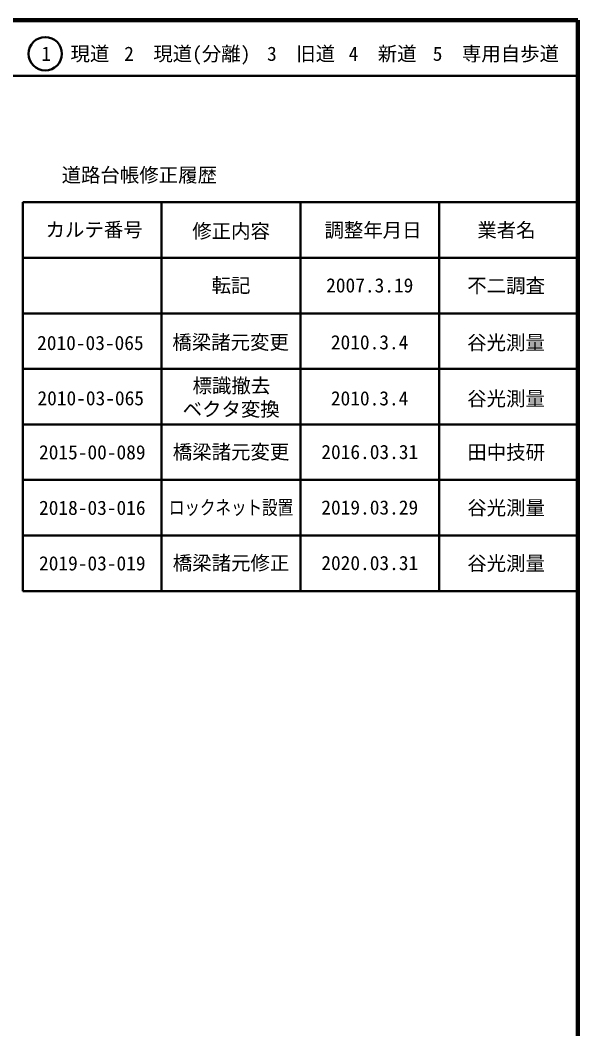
# Model space of a CAD drawing. Units: millimetres on the paper, enlarged 1000 times. Extents: x 40000 to 680000, y 20000 to 380000.
# Drawn here: x 579500 to 680000, y 198357 to 380000 of the extents above; entities that cross this region are included whole.
import ezdxf
from ezdxf.enums import TextEntityAlignment as Align

# ---------------------------------------------------------------- set-up
doc = ezdxf.new("R2010")
doc.units = ezdxf.units.MM
doc.header["$LTSCALE"] = 1000
for name, color, linetype, lineweight in [('M-TTL', 2, 'Continuous', 140), ('M-TTL-FRAM', 2, 'Continuous', 50), ('M-TTL-LINE', 7, 'Continuous', 50)]:
    doc.layers.add(name, color=color, linetype=linetype, lineweight=lineweight)
doc.layers.add('M-TTL-TXT', color=7, linetype='Continuous')
doc.styles.add('ＭＳ ゴシック', font='')
doc.styles.get('ＭＳ ゴシック').set_extended_font_data('MS Gothic')

msp = doc.modelspace()

# ---------------------------------------------------------------- linework, layer by layer
at = {"layer": 'M-TTL'}
for p, q in [((680000, 380000), (40000, 380000)), ((680000, 20000), (680000, 380000))]:
    msp.add_line(p, q, dxfattribs=at)
at = {"layer": 'M-TTL-FRAM'}
for p, q in [((580000, 347197), (680000, 347197)), ((580000, 347197), (580000, 277197)), ((580000, 277197), (680000, 277197))]:
    msp.add_line(p, q, dxfattribs=at)
at = {"layer": 'M-TTL-LINE'}
for p, q in [((40000, 370000), (680000, 370000)), ((605000, 347197), (605000, 277197)), ((630000, 347197), (630000, 277197)), ((655000, 347197), (655000, 277197)), ((580000, 337197), (680000, 337197)), ((580000, 327197), (680000, 327197)), ((580000, 317197), (680000, 317197)), ((580000, 307197), (680000, 307197)), ((580000, 297197), (680000, 297197)), ((580000, 287197), (680000, 287197))]:
    msp.add_line(p, q, dxfattribs=at)
msp.add_circle((584031, 373958), 3000, dxfattribs=at)

# ---------------------------------------------------------------- texts
at = {"layer": 'M-TTL-TXT', "style": 'ＭＳ ゴシック'}
for s, p in [('1\u3000現道', (589448, 373958)), ('2\u3000現道(分離)', (609619, 373958)), ('3\u3000旧道', (630121, 373958)), ('4\u3000新道', (644824, 373958)), ('5\u3000専用自歩道', (665228, 373958)), ('道路台帳修正履歴', (600968, 352113)), ('カルテ番号', (592839, 342277)), ('修正内容', (617509, 342023)), ('調整年月日', (643089, 342197)), ('業者名', (667134, 342197)), ('転記', (617500, 332245)), ('2007.3.19', (642500, 332245)), ('不二調査', (667077, 332189)), ('橋梁諸元変更', (617422, 322006)), ('谷光測量', (667053, 321940)), ('2010-03-065', (592156, 321879)), ('2010.3.4', (642476, 321997)), ('標識撤去', (617563, 314184)), ('2010-03-065', (592217, 311924)), ('2010.3.4', (642476, 311904)), ('谷光測量', (667053, 311847)), ('ベクタ変換', (617533, 309960)), ('2015-00-089', (592500, 302189)), ('橋梁諸元変更', (617500, 302245)), ('2016.03.31', (642500, 302245)), ('田中技研', (667077, 302189)), ('2018-03-016', (592500, 292189)), ('2019.03.29', (642500, 292245)), ('谷光測量', (667077, 292189)), ('2019-03-019', (592500, 282189)), ('橋梁諸元修正', (617500, 282245)), ('2020.03.31', (642500, 282245)), ('谷光測量', (667077, 282189))]:
    msp.add_text(s, height=2566, dxfattribs=at).set_placement(p, align=Align.MIDDLE_CENTER)
at = {"layer": 'M-TTL-TXT', "style": 'ＭＳ ゴシック', "width": 0.8}
msp.add_text('ロックネット設置', height=2566, dxfattribs=at).set_placement((617500, 292245), align=Align.MIDDLE_CENTER)

doc.saveas('drawing.dxf')
